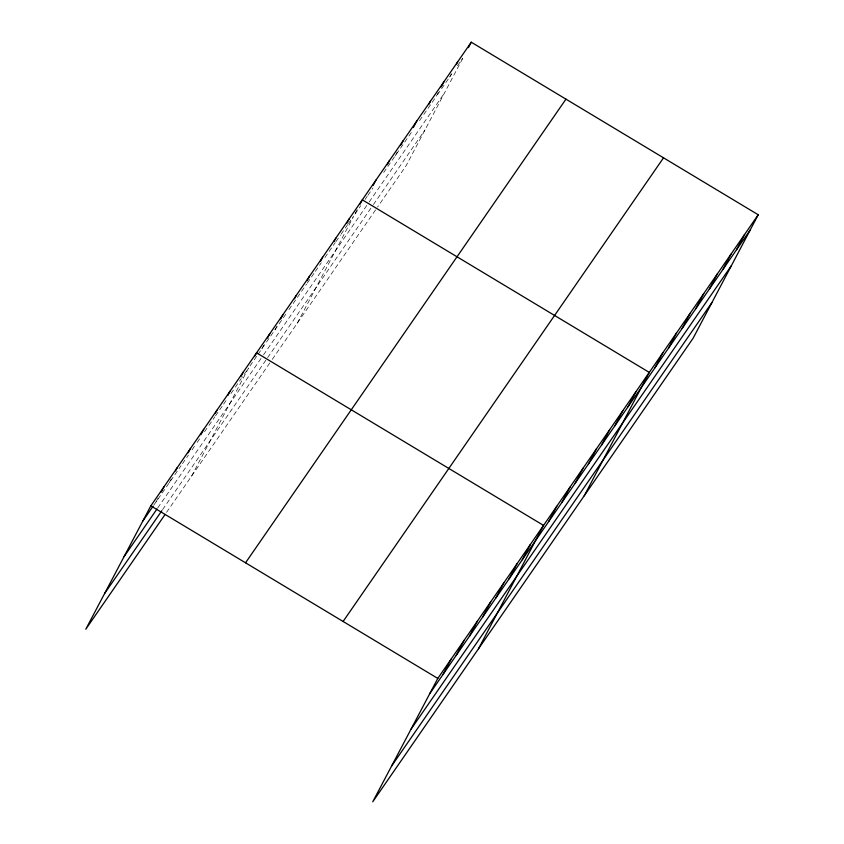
<?xml version="1.0" encoding="UTF-8"?>
<svg xmlns="http://www.w3.org/2000/svg" width="844" height="844" viewBox="0 0 844 844"><rect width="100%" height="100%" fill="white"/><g stroke="black" fill="none" stroke-linecap="round" stroke-linejoin="round"><path stroke-width="0.63" stroke-dasharray="4.22 3.17" d="M156.045 501.906L158.904 496.483M169.264 482.779L171.554 478.442M191.525 476.227L248.569 368.026L241.964 377.584M261.788 348.899L265.216 342.39M275.007 329.772L276.716 326.522M297.267 323.22L353.72 216.138M357.17 209.597L354.311 215.02L360.768 205.683M395.171 155.908L398.03 150.485M438.31 92.45L436.021 96.786L451.793 73.966M449.641 77.078L451.361 73.829M462.67 58.489L406.207 165.582L377.542 207.065M153.84 505.092L181.017 465.782M182.483 463.651L188.36 455.148M192.031 449.841L195.702 444.524M197.169 442.404L200.84 437.087M204.512 431.78L207.445 427.528M208.922 425.397L214.787 416.904M215.526 415.839L222.13 406.281M223.607 404.149L227.279 398.843M230.95 393.526L234.621 388.208M235.349 387.153L241.226 378.65M250.035 365.895L257.378 355.271M258.116 354.216L287.488 311.71M288.954 309.59L306.583 284.08M307.311 283.025L313.926 273.456M315.392 271.335L321.269 262.832M324.94 257.525L335.216 242.65M335.954 241.584L340.364 235.212M341.092 234.147L347.707 224.578M348.435 223.523L352.845 217.14M365.062 199.458L367.214 196.346M367.931 195.312L372.953 188.054M383.703 172.492L413.085 129.976M419.542 120.639L422.401 116.493M423.836 114.415L435.304 97.83M457.522 65.674L462.544 58.415M157.775 507.856L262.79 355.915M263.518 354.86L368.459 203.014M369.176 201.98L444.429 93.083M162.618 509.586L372.71 205.588M373.428 204.543L425.038 129.87M166.553 512.35L270.829 361.475M272.296 359.344L376.825 208.099"/><path stroke-width="1.27" d="M758.218 214.766L437.793 678.418L372.742 801.8L693.167 338.149L758.218 214.766L471.258 42.2L150.833 505.851L85.782 629.234L165.086 514.481M161.193 492.147L164.052 486.724M175.552 470.857L177.261 467.597M188.201 452.817L190.48 448.47M200.84 434.765L203.699 429.353M215.209 413.476L216.919 410.226M227.848 395.435L230.138 391.099M241.067 376.308L243.357 371.972M254.856 356.094L256.576 352.845L543.536 525.411L478.485 648.793M267.506 338.054L269.795 333.718M280.725 318.937L283.004 314.59M294.514 298.723L296.223 295.474M307.153 280.683L309.442 276.347M320.372 261.556L322.661 257.22M334.161 241.342L335.88 238.092M346.81 223.301L349.099 218.965M360.029 204.174L362.319 199.838L649.279 372.404L584.227 495.787M373.08 185.553L375.928 180.141M387.269 164.77L389.548 160.434M400.879 145.062L403.168 140.726M413.36 127.528L416.788 121.019M428.689 104.572L430.408 101.312M441.169 87.027L444.028 81.615M456.498 64.07L457.648 61.907M468.399 47.623L471.258 42.2M443.005 674.472L451.012 659.291M456.224 655.345L464.221 640.163M469.443 636.218L477.44 621.047M482.662 617.091L490.659 601.92M495.882 597.963L503.879 582.793M509.09 578.847L517.098 563.665M522.309 559.72L530.317 544.538M548.748 521.465L556.745 506.284M561.967 502.338L569.964 487.167M575.186 483.211L583.183 468.04M588.405 464.084L596.402 448.913M601.614 444.967L609.621 429.786M614.833 425.84L622.84 410.659M628.052 406.713L636.059 391.532M654.891 367.878L662.888 352.708M668.511 348.171L676.508 333M682.131 328.474L690.128 313.293M695.741 308.767L703.748 293.585M709.361 289.059L717.368 273.878M722.981 269.352L730.988 254.181M736.601 249.655L744.598 234.474M142.826 521.033L153.112 506.157M124.005 556.734L157.047 508.921M104.603 593.522L161.879 510.652M245.53 562.8L565.955 99.149M343.097 621.469L663.521 157.817M429.786 693.599L750.221 229.948M410.965 729.3L731.389 265.649M391.563 766.088L711.998 302.437M150.833 505.851L437.793 678.418"/></g></svg>
